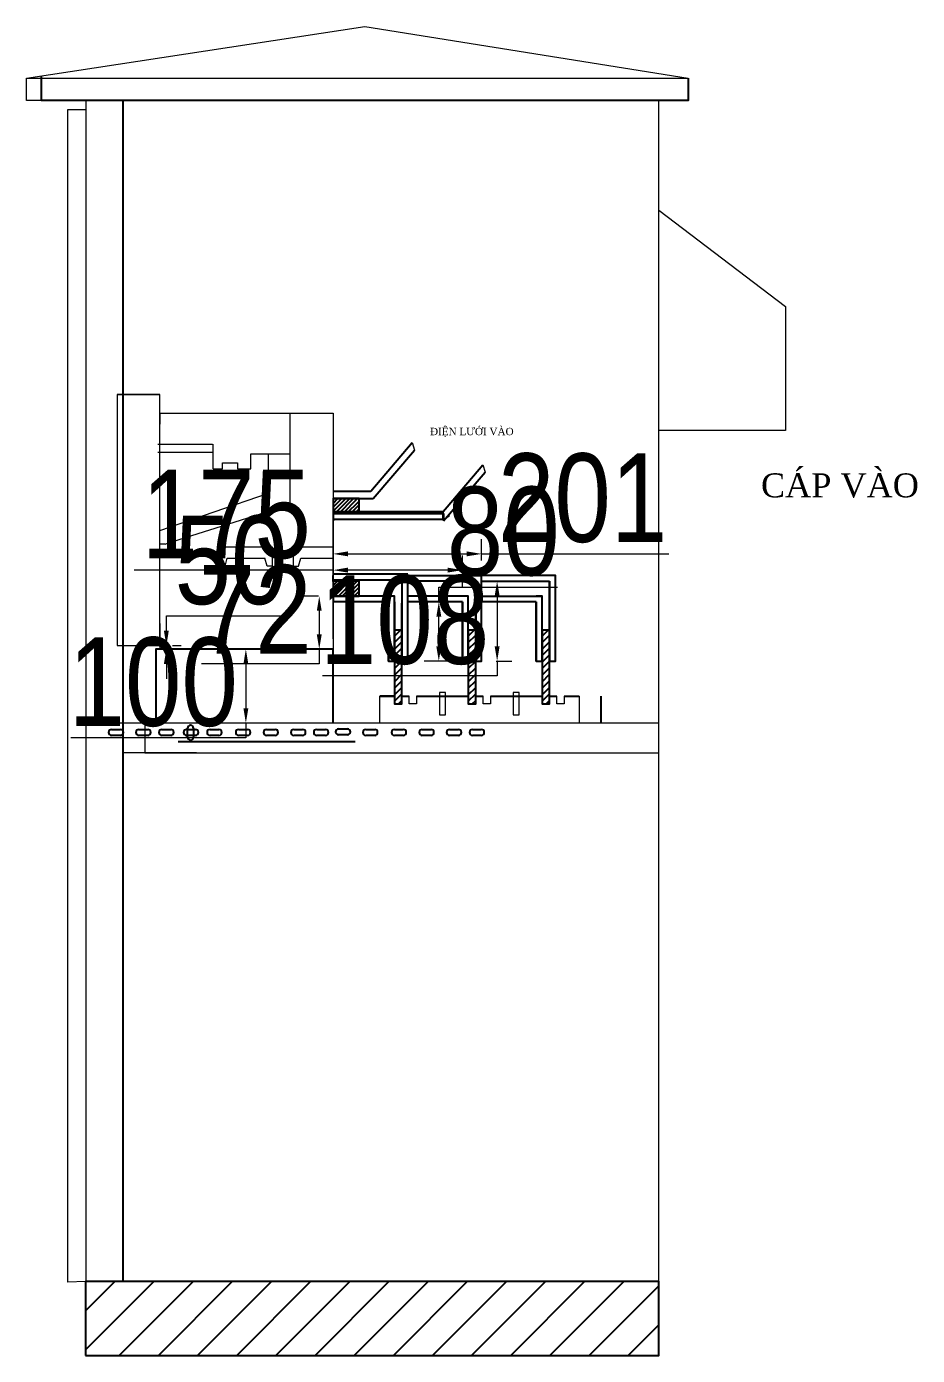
# Model space of a CAD drawing. Header units: millimetres. Extents: x 330554 to 656471, y 11007 to 130943.
# Drawn here: x 422499 to 423705, y 93531 to 95331 of the extents above; entities that cross this region are included whole.
import ezdxf

# ---------------------------------------------------------------- set-up
doc = ezdxf.new("R2010")
doc.units = ezdxf.units.MM
doc.header["$LTSCALE"] = 6
for name, color, linetype in [('KHUNGTEN', 30, 'Continuous'), ('thước đo', 3, 'Continuous'), ('đèn báo pha', 10, 'Continuous')]:
    doc.layers.add(name, color=color, linetype=linetype)
doc.layers.add('M & E', color=5, linetype='Continuous', lineweight=30)
doc.styles.get("Standard").update_dxf_attribs({"font": 'VHELVCN.TTF', "height": 120})
doc.dimstyles.new('ISO-30', dxfattribs={"dimtxt": 60, "dimasz": 20, "dimexe": 20, "dimexo": 20, "dimgap": 10, "dimtad": 1, "dimtoh": 1, "dimdec": 0, "dimrnd": 1, "dimtxsty": 'Standard', "dimcen": 25, "dimclrd": 7, "dimclre": 7, "dimadec": 0, "dimazin": 0, "dimtfac": 1, "dimtdec": 0, "dimtmove": 0, "dimatfit": 3, "dimfxl": 1, "dimlwd": 0, "dimlwe": 0, "dimarcsym": 0})

# ---------------------------------------------------------------- blocks, each defined once
blk = doc.blocks.new('*D558')
at = {"layer": 'Defpoints', "color": 0, "transparency": 16777216}
for p in [(422676.4, 94492.3), (422678.9, 94487.3), (422688, 94492.3)]:
    blk.add_point(p, dxfattribs=at)
at = {"layer": 'KHUNGTEN', "color": 7, "lineweight": 0, "transparency": 16777216}
for p, q in [((422688, 94512.3), (422688, 94532.3)), ((422688, 94532.3), (422849.2, 94532.3)), ((422688, 94487.3), (422688, 94492.3)), ((422696.4, 94492.3), (422708, 94492.3)), ((422698.9, 94487.3), (422708, 94487.3)), ((422688, 94467.3), (422688, 94447.3))]:
    blk.add_line(p, q, dxfattribs=at)
at = {"layer": 'KHUNGTEN', "color": 7, "transparency": 16777216}
for points in [[(422684.7, 94512.3), (422691.3, 94512.3), (422688, 94492.3)], [(422684.7, 94467.3), (422691.3, 94467.3), (422688, 94487.3)]]:
    blk.add_solid(points, dxfattribs=at)
at = {"layer": 'KHUNGTEN', "color": 0, "transparency": 16777216, "insert": (422775.6, 94607.5), "char_height": 120, "attachment_point": 5}
blk.add_mtext('50', dxfattribs=at)
blk = doc.blocks.new('*D559')
at = {"layer": 'Defpoints', "color": 0, "transparency": 16777216}
for p in [(422913.9, 94559.3), (422895.1, 94487.3), (422913.9, 94487.3)]:
    blk.add_point(p, dxfattribs=at)
at = {"layer": 'KHUNGTEN', "color": 7, "lineweight": 0, "transparency": 16777216}
for p, q in [((422893.9, 94559.3), (422875.1, 94559.3)), ((422895.1, 94539.3), (422895.1, 94507.3)), ((422893.9, 94487.3), (422875.1, 94487.3)), ((422895.1, 94487.3), (422895.1, 94467.3)), ((422895.1, 94467.3), (422735.5, 94467.3))]:
    blk.add_line(p, q, dxfattribs=at)
at = {"layer": 'KHUNGTEN', "color": 7, "transparency": 16777216}
for points in [[(422891.8, 94539.3), (422898.4, 94539.3), (422895.1, 94559.3)], [(422891.8, 94507.3), (422898.4, 94507.3), (422895.1, 94487.3)]]:
    blk.add_solid(points, dxfattribs=at)
at = {"layer": 'KHUNGTEN', "color": 0, "transparency": 16777216, "insert": (422808.3, 94541.3), "char_height": 120, "attachment_point": 5}
blk.add_mtext('72', dxfattribs=at)
blk = doc.blocks.new('*D562')
at = {"layer": 'Defpoints', "color": 0, "transparency": 16777216}
for p in [(422796.4, 94487.3), (422795.7, 94387.2), (422796.4, 94387.2)]:
    blk.add_point(p, dxfattribs=at)
at = {"layer": 'KHUNGTEN', "color": 7, "lineweight": 0, "transparency": 16777216}
for p, q in [((422776.4, 94487.3), (422775.7, 94487.3)), ((422795.7, 94467.3), (422795.7, 94407.2)), ((422776.4, 94387.2), (422775.7, 94387.2)), ((422795.7, 94387.2), (422795.7, 94367.2)), ((422795.7, 94367.2), (422558.7, 94367.2))]:
    blk.add_line(p, q, dxfattribs=at)
at = {"layer": 'KHUNGTEN', "color": 7, "transparency": 16777216}
for points in [[(422792.4, 94467.3), (422799, 94467.3), (422795.7, 94487.3)], [(422792.4, 94407.2), (422799, 94407.2), (422795.7, 94387.2)]]:
    blk.add_solid(points, dxfattribs=at)
at = {"layer": 'KHUNGTEN', "color": 0, "transparency": 16777216, "insert": (422670.2, 94442.5), "char_height": 120, "attachment_point": 5}
blk.add_mtext('100', dxfattribs=at)
blk = doc.blocks.new('*D563')
at = {"layer": 'Defpoints', "color": 0, "transparency": 16777216}
for p in [(423114.9, 94616.4), (422913.9, 94589.3), (423114.9, 94587.3)]:
    blk.add_point(p, dxfattribs=at)
at = {"layer": 'KHUNGTEN', "color": 7, "lineweight": 0, "transparency": 16777216}
for p, q in [((422913.9, 94609.3), (422913.9, 94636.4)), ((423114.9, 94607.3), (423114.9, 94636.4)), ((422933.9, 94616.4), (423094.9, 94616.4)), ((423114.9, 94616.4), (423368.7, 94616.4))]:
    blk.add_line(p, q, dxfattribs=at)
at = {"layer": 'KHUNGTEN', "color": 7, "transparency": 16777216}
for points in [[(422933.9, 94619.8), (422933.9, 94613.1), (422913.9, 94616.4)], [(423094.9, 94619.8), (423094.9, 94613.1), (423114.9, 94616.4)]]:
    blk.add_solid(points, dxfattribs=at)
at = {"layer": 'KHUNGTEN', "color": 0, "transparency": 16777216, "insert": (423251.8, 94691.7), "char_height": 120, "attachment_point": 5}
blk.add_mtext('201', dxfattribs=at)
blk = doc.blocks.new('*D564')
at = {"layer": 'Defpoints', "color": 0, "transparency": 16777216}
for p in [(423106.9, 94579.3), (423114.9, 94471.2), (423136, 94471.2)]:
    blk.add_point(p, dxfattribs=at)
at = {"layer": 'KHUNGTEN', "color": 7, "lineweight": 0, "transparency": 16777216}
for p, q in [((423126.9, 94579.3), (423156, 94579.3)), ((423136, 94559.3), (423136, 94491.2)), ((423134.9, 94471.2), (423156, 94471.2)), ((423136, 94471.2), (423136, 94451.2)), ((423136, 94451.2), (422899.3, 94451.2))]:
    blk.add_line(p, q, dxfattribs=at)
at = {"layer": 'KHUNGTEN', "color": 7, "transparency": 16777216}
for points in [[(423132.7, 94559.3), (423139.4, 94559.3), (423136, 94579.3)], [(423132.7, 94491.2), (423139.4, 94491.2), (423136, 94471.2)]]:
    blk.add_solid(points, dxfattribs=at)
at = {"layer": 'KHUNGTEN', "color": 0, "transparency": 16777216, "insert": (423010.7, 94526.5), "char_height": 120, "attachment_point": 5}
blk.add_mtext('108', dxfattribs=at)
blk = doc.blocks.new('*D565')
at = {"layer": 'Defpoints', "color": 0, "transparency": 16777216}
for p in [(423057, 94551.3), (423088.9, 94551.3), (423088.9, 94471.2)]:
    blk.add_point(p, dxfattribs=at)
at = {"layer": 'KHUNGTEN', "color": 7, "lineweight": 0, "transparency": 16777216}
for p, q in [((423057, 94551.3), (423057, 94571.3)), ((423057, 94571.3), (423217.6, 94571.3)), ((423068.9, 94551.3), (423037, 94551.3)), ((423057, 94491.2), (423057, 94531.3)), ((423068.9, 94471.2), (423037, 94471.2))]:
    blk.add_line(p, q, dxfattribs=at)
at = {"layer": 'KHUNGTEN', "color": 7, "transparency": 16777216}
for points in [[(423053.7, 94531.3), (423060.4, 94531.3), (423057, 94551.3)], [(423053.7, 94491.2), (423060.4, 94491.2), (423057, 94471.2)]]:
    blk.add_solid(points, dxfattribs=at)
at = {"layer": 'KHUNGTEN', "color": 0, "transparency": 16777216, "insert": (423144.3, 94646.5), "char_height": 120, "attachment_point": 5}
blk.add_mtext('80', dxfattribs=at)
blk = doc.blocks.new('*D566')
at = {"layer": 'Defpoints', "color": 0, "transparency": 16777216}
for p in [(422913.9, 94594.4), (422913.9, 94559.3), (423088.9, 94551.3)]:
    blk.add_point(p, dxfattribs=at)
at = {"layer": 'KHUNGTEN', "color": 7, "lineweight": 0, "transparency": 16777216}
for p, q in [((422913.9, 94579.3), (422913.9, 94614.4)), ((423088.9, 94571.3), (423088.9, 94614.4)), ((422913.9, 94594.4), (422644.5, 94594.4)), ((423068.9, 94594.4), (422933.9, 94594.4))]:
    blk.add_line(p, q, dxfattribs=at)
at = {"layer": 'KHUNGTEN', "color": 7, "transparency": 16777216}
for points in [[(422933.9, 94597.8), (422933.9, 94591.1), (422913.9, 94594.4)], [(423068.9, 94597.8), (423068.9, 94591.1), (423088.9, 94594.4)]]:
    blk.add_solid(points, dxfattribs=at)
at = {"layer": 'KHUNGTEN', "color": 0, "transparency": 16777216, "insert": (422769.2, 94669.7), "char_height": 120, "attachment_point": 5}
blk.add_mtext('175', dxfattribs=at)

msp = doc.modelspace()

# ---------------------------------------------------------------- hatches: boundary and pattern name
at = {"layer": 'M & E', "lineweight": -2, "ltscale": 8}
h = msp.add_hatch(dxfattribs=at)
h.set_pattern_fill('ANSI31', color=256, scale=50, style=0)
h.set_pattern_definition([(45, (95767.809, 102253.447), (-4.41941738, 4.41941738), [])])
h.paths.add_polyline_path([(423196.95, 94413.212), (423206.95, 94413.212), (423206.95, 94513.242), (423196.95, 94513.242)])
at = {"layer": 'thước đo', "linetype": 'ByBlock', "ltscale": 8}
h = msp.add_hatch(dxfattribs=at)
h.set_pattern_fill('ANSI31', color=0, scale=300, style=0)
h.set_pattern_definition([(45, (185046.19, 88131.157), (-26.516504, 26.516504), [])])
h.paths.add_polyline_path([(422578.691, 93530.685), (423354.929, 93530.685), (423354.929, 93630.685), (422578.691, 93630.685)])
at = {"layer": 'đèn báo pha', "ltscale": 8}
h = msp.add_hatch(dxfattribs=at)
h.set_pattern_fill('ANSI31', color=256, scale=30, style=0)
h.set_pattern_definition([(45, (364332.4495, 129351.2514), (-2.65165043, 2.65165043), [])])
h.paths.add_polyline_path([(422913.95, 94559.251), (422948.95, 94559.251), (422948.95, 94579.251), (422913.95, 94579.251)])
h.paths.add_polyline_path([(422913.95, 94671.251), (422948.95, 94671.251), (422948.95, 94691.251), (422913.95, 94691.251)])
h = msp.add_hatch(dxfattribs=at)
h.set_pattern_fill('ANSI31', color=256, scale=50, style=0)
h.set_pattern_definition([(45, (95567.809, 102253.447), (-4.41941738, 4.41941738), [])])
h.paths.add_polyline_path([(422996.95, 94413.212), (423006.95, 94413.212), (423006.95, 94513.242), (422996.95, 94513.242)])
h = msp.add_hatch(dxfattribs=at)
h.set_pattern_fill('ANSI31', color=2, scale=50, style=0)
h.set_pattern_definition([(45, (95667.809, 102253.447), (-4.41941738, 4.41941738), [])])
h.paths.add_polyline_path([(423096.95, 94413.212), (423106.95, 94413.212), (423106.95, 94513.242), (423096.95, 94513.242)])

# ---------------------------------------------------------------- linework, layer by layer
at = {"linetype": 'ByBlock', "lineweight": 18, "ltscale": 8}
for p, q in [((422678.95, 94807.251), (422913.95, 94807.251)), ((422678.95, 94807.251), (422678.95, 94792.251)), ((422678.95, 94807.251), (422913.95, 94807.251)), ((422826.45, 94807.251), (422855.45, 94807.251)), ((422855.45, 94807.251), (422855.45, 94682.751)), ((422913.95, 94807.251), (422913.95, 94487.251)), ((422676.45, 94765.251), (422750.45, 94765.251)), ((422676.45, 94754.251), (422750.45, 94754.251)), ((422751.45, 94731.751), (422751.45, 94765.251)), ((422763.95, 94731.751), (422763.95, 94739.751)), ((422763.95, 94739.751), (422784.45, 94739.751)), ((422784.45, 94739.751), (422784.45, 94731.751)), ((422802.45, 94731.751), (422802.45, 94751.751)), ((422802.45, 94751.751), (422855.45, 94751.751)), ((422826.45, 94698.751), (422826.45, 94751.751)), ((422751.45, 94731.751), (422763.95, 94731.751)), ((422784.45, 94731.751), (422802.45, 94731.751)), ((422678.95, 94648.251), (422826.45, 94698.751)), ((422855.45, 94682.751), (422687.95, 94630.251)), ((422913.95, 94562.251), (422913.95, 94671.251)), ((422678.95, 94522.251), (422678.95, 94648.251)), ((422686.45, 94629.751), (422678.95, 94629.751)), ((422686.45, 94629.751), (422687.95, 94630.251)), ((422760.45, 94625.751), (422831.45, 94625.751)), ((422760.45, 94625.751), (422760.45, 94599.751)), ((422767.45, 94599.751), (422770.45, 94610.751)), ((422770.45, 94610.751), (422821.45, 94610.751)), ((422824.45, 94599.751), (422821.45, 94610.751)), ((422831.45, 94625.751), (422831.45, 94599.751)), ((422859.95, 94625.751), (422859.95, 94599.751)), ((422859.95, 94625.751), (422913.95, 94625.751)), ((422866.95, 94599.751), (422869.95, 94610.751)), ((422869.95, 94610.751), (422913.95, 94610.751)), ((422760.45, 94599.751), (422767.45, 94599.751)), ((422831.45, 94599.751), (422824.45, 94599.751)), ((422859.95, 94599.751), (422866.95, 94599.751)), ((422948.95, 94579.251), (422913.95, 94579.251)), ((422913.95, 94501.251), (422913.95, 94559.251)), ((422913.95, 94559.251), (422948.95, 94559.251)), ((422913.95, 94559.251), (422913.95, 94546.251)), ((422678.95, 94522.251), (422678.95, 94502.251)), ((422678.95, 94522.251), (422678.95, 94487.251)), ((422678.95, 94487.251), (422913.95, 94487.251))]:
    msp.add_line(p, q, dxfattribs=at)
msp.add_lwpolyline([(422678.95, 94502.251), (422678.95, 94487.251), (422913.95, 94487.251)], dxfattribs=at)
at = {"layer": 'M & E', "lineweight": -2, "ltscale": 8}
for p, q in [((423214.95, 94587.251), (423114.95, 94587.251)), ((423114.95, 94579.251), (423206.95, 94579.251)), ((423206.95, 94511.22), (423206.95, 94579.251)), ((423214.95, 94471.212), (423214.95, 94587.251)), ((423114.95, 94559.251), (423196.95, 94559.251)), ((422996.95, 94551.251), (422996.95, 94511.212)), ((423014.95, 94471.212), (423014.95, 94551.251)), ((423188.95, 94551.251), (423114.95, 94551.251)), ((423014.95, 94423.212), (423014.95, 94423.82))]:
    msp.add_line(p, q, dxfattribs=at)
for points in [[(423206.95, 94579.251), (423206.95, 94471.212), (423214.95, 94471.212), (423214.95, 94587.251), (423206.95, 94587.251)], [(423188.95, 94551.251), (423188.95, 94471.212), (423196.95, 94471.212), (423196.95, 94559.251), (423188.95, 94559.251)], [(422988.95, 94471.212), (422988.95, 94551.251)], [(422996.95, 94551.251), (422996.95, 94511.212)], [(423188.95, 94471.212), (423188.95, 94551.251)], [(422988.95, 94423.212), (422988.95, 94423.82)]]:
    msp.add_lwpolyline(points, dxfattribs=at)
msp.add_lwpolyline([(423196.95, 94413.212), (423206.95, 94413.212), (423206.95, 94513.242), (423196.95, 94513.242)], close=True, dxfattribs=at)
at = {"layer": 'thước đo', "color": 7, "lineweight": 18, "ltscale": 8}
for p, q in [((422498.691, 95260.685), (422956.81, 95330.685)), ((422956.81, 95330.685), (423394.929, 95260.685)), ((422498.691, 95230.685), (422498.691, 95260.685)), ((422498.691, 95260.685), (423394.929, 95260.685)), ((422518.691, 95230.685), (422498.691, 95230.685)), ((422554.699, 93630.09), (422554.699, 95218.401)), ((422554.699, 95218.401), (422578.929, 95218.401)), ((423354.929, 95081.828), (423526.497, 94951.415)), ((423526.497, 94951.415), (423526.497, 94783.328)), ((422621.45, 94832.251), (422678.95, 94832.251)), ((423526.497, 94783.328), (423354.929, 94783.328)), ((423021.09, 94767.084), (423024.08, 94757.084)), ((423116.595, 94737.084), (423119.584, 94727.084)), ((423067.818, 94665.925), (423071.318, 94668.425)), ((423071.318, 94668.425), (423067.818, 94665.925)), ((422996.95, 94513.212), (422996.95, 94413.212)), ((423096.95, 94513.212), (423096.95, 94413.212)), ((423196.95, 94513.212), (423196.95, 94413.212)), ((423006.95, 94387.212), (422579.029, 94387.212)), ((422658.929, 94346.993), (422628.929, 94346.993)), ((422728.929, 94346.993), (422658.929, 94346.993)), ((422578.691, 93630.685), (422554.699, 93630.09))]:
    msp.add_line(p, q, dxfattribs=at)
at = {"layer": 'thước đo', "color": 0, "linetype": 'ByBlock', "ltscale": 8}
for p, q in [((422518.691, 95230.685), (422518.691, 95263.741)), ((422558.691, 95230.685), (422518.691, 95230.685)), ((422913.95, 94671.251), (422913.95, 94661.251)), ((422913.95, 94579.251), (422913.95, 94587.251))]:
    msp.add_line(p, q, dxfattribs=at)
at = {"layer": 'thước đo', "color": 0, "linetype": 'Continuous', "ltscale": 8}
msp.add_line((422913.95, 94559.251), (422913.95, 94551.251), dxfattribs=at)
at = {"layer": 'thước đo', "color": 8, "linetype": 'ByBlock', "ltscale": 8}
for p, q in [((422996.95, 94423.82), (422976.95, 94423.82)), ((422976.95, 94423.82), (422996.95, 94423.82)), ((423006.95, 94423.82), (423016.95, 94423.82)), ((423026.95, 94423.82), (423096.95, 94423.82)), ((423106.95, 94423.82), (423116.95, 94423.82)), ((423126.95, 94423.82), (423196.95, 94423.82)), ((423206.95, 94423.82), (423216.95, 94423.82)), ((423226.95, 94423.82), (423246.95, 94423.82)), ((423276.95, 94387.212), (423276.95, 94423.82)), ((423276.95, 94386.605), (423276.95, 94423.212)), ((422613.818, 94378.602), (422625.818, 94378.602)), ((422650.865, 94378.602), (422662.865, 94378.602)), ((422681.918, 94378.602), (422693.918, 94378.602)), ((422715.32, 94378.602), (422727.32, 94378.602)), ((422716.772, 94368.258), (422716.772, 94380.258)), ((422724.772, 94380.258), (422724.772, 94368.258)), ((422747.185, 94378.602), (422759.185, 94378.602)), ((422786, 94378.602), (422798, 94378.602)), ((422823.531, 94378.602), (422835.531, 94378.602)), ((422860.577, 94378.602), (422872.577, 94378.602)), ((422891.631, 94378.602), (422903.631, 94378.602)), ((422921.219, 94379.347), (422933.219, 94379.347)), ((422958.149, 94378.602), (422970.149, 94378.602)), ((422996.964, 94378.602), (423008.964, 94378.602)), ((423034.495, 94378.602), (423046.495, 94378.602)), ((423071.541, 94378.602), (423083.541, 94378.602)), ((423102.595, 94378.602), (423114.595, 94378.602)), ((422625.818, 94370.602), (422613.818, 94370.602)), ((422662.865, 94370.602), (422650.865, 94370.602)), ((422693.918, 94370.602), (422681.918, 94370.602)), ((422727.32, 94370.602), (422715.32, 94370.602)), ((422759.185, 94370.602), (422747.185, 94370.602)), ((422798, 94370.602), (422786, 94370.602)), ((422835.531, 94370.602), (422823.531, 94370.602)), ((422872.577, 94370.602), (422860.577, 94370.602)), ((422903.631, 94370.602), (422891.631, 94370.602)), ((422933.219, 94371.347), (422921.219, 94371.347)), ((422970.149, 94370.602), (422958.149, 94370.602)), ((423008.964, 94370.602), (422996.964, 94370.602)), ((423046.495, 94370.602), (423034.495, 94370.602)), ((423083.541, 94370.602), (423071.541, 94370.602)), ((423114.595, 94370.602), (423102.595, 94370.602))]:
    msp.add_line(p, q, dxfattribs=at)
at = {"layer": 'thước đo', "color": 0, "linetype": 'ByBlock', "ltscale": 8}
msp.add_lwpolyline([(423394.929, 95260.685), (423394.929, 95230.685), (422518.691, 95230.685), (422518.691, 95263.741)], dxfattribs=at)
at = {"layer": 'thước đo', "color": 7, "lineweight": 18, "ltscale": 8}
for points in [[(422578.929, 93630.685), (423354.929, 93630.685), (423354.929, 95230.685), (422578.929, 95230.685)], [(422621.45, 94492.251), (422678.95, 94492.251), (422678.95, 94832.251), (422621.45, 94832.251)], [(423057.95, 94398.536), (423065.95, 94398.536), (423065.95, 94428.536), (423057.95, 94428.536)], [(423157.95, 94398.536), (423165.95, 94398.536), (423165.95, 94428.536), (423157.95, 94428.536)], [(422658.929, 94346.993), (423354.929, 94346.993), (423354.929, 94387.212), (422658.929, 94387.212)]]:
    msp.add_lwpolyline(points, close=True, dxfattribs=at)
at = {"layer": 'thước đo', "color": 8, "linetype": 'ByBlock', "ltscale": 8}
for points in [[(422913.95, 94386.612), (422913.95, 94487.251), (422673.95, 94487.251), (422673.95, 94386.612)], [(422996.95, 94423.212), (422996.95, 94413.212), (423006.95, 94413.212), (423006.95, 94423.212)], [(423096.95, 94423.212), (423096.95, 94413.212), (423106.95, 94413.212), (423106.95, 94423.212)], [(423196.95, 94423.212), (423196.95, 94413.212), (423206.95, 94413.212), (423206.95, 94423.212)], [(422703.95, 94362.212), (422943.95, 94362.212)]]:
    msp.add_lwpolyline(points, dxfattribs=at)
at = {"layer": 'thước đo', "color": 7, "lineweight": 18, "ltscale": 8}
for points in [[(423226.95, 94423.82), (423246.95, 94423.82), (423246.95, 94387.212), (422976.95, 94387.212), (422976.95, 94423.82), (422996.95, 94423.82)], [(423006.95, 94423.82), (423006.95, 94413.212), (422996.95, 94413.212), (422996.95, 94423.82)], [(423006.95, 94423.82), (423016.95, 94423.82)], [(423026.95, 94423.82), (423026.95, 94413.212), (423016.95, 94413.212), (423016.95, 94423.82)], [(423026.95, 94423.82), (423096.95, 94423.82)], [(423106.95, 94423.82), (423106.95, 94413.212), (423096.95, 94413.212), (423096.95, 94423.82)], [(423106.95, 94423.82), (423106.95, 94413.212), (423096.95, 94413.212), (423096.95, 94423.82)], [(423106.95, 94423.82), (423116.95, 94423.82)], [(423126.95, 94423.82), (423126.95, 94413.212), (423116.95, 94413.212), (423116.95, 94423.82)], [(423126.95, 94423.82), (423196.95, 94423.82)], [(423206.95, 94423.82), (423206.95, 94413.212), (423196.95, 94413.212), (423196.95, 94423.82)], [(423206.95, 94423.82), (423206.95, 94413.212), (423196.95, 94413.212), (423196.95, 94423.82)], [(423206.95, 94423.82), (423216.95, 94423.82)], [(423226.95, 94423.82), (423226.95, 94413.212), (423216.95, 94413.212), (423216.95, 94423.82)]]:
    msp.add_lwpolyline(points, dxfattribs=at)
at = {"layer": 'thước đo', "color": 0, "linetype": 'ByBlock', "ltscale": 8}
msp.add_lwpolyline([(422578.691, 93530.685), (423354.929, 93530.685), (423354.929, 93630.685), (422578.691, 93630.685)], close=True, dxfattribs=at)
at = {"layer": 'thước đo', "color": 8, "linetype": 'ByBlock', "ltscale": 8}
for centre, start, end in [((422613.818, 94374.602), 90, 270), ((422625.818, 94374.602), 270, 90), ((422650.865, 94374.602), 90, 270), ((422662.865, 94374.602), 270, 90), ((422681.918, 94374.602), 90, 270), ((422693.918, 94374.602), 270, 90), ((422715.32, 94374.602), 90, 270), ((422720.772, 94380.258), 0, 180), ((422727.32, 94374.602), 270, 90), ((422747.185, 94374.602), 90, 270), ((422759.185, 94374.602), 270, 90), ((422786, 94374.602), 90, 270), ((422798, 94374.602), 270, 90), ((422823.531, 94374.602), 90, 270), ((422835.531, 94374.602), 270, 90), ((422860.577, 94374.602), 90, 270), ((422872.577, 94374.602), 270, 90), ((422891.631, 94374.602), 90, 270), ((422903.631, 94374.602), 270, 90), ((422921.219, 94375.347), 90, 270), ((422933.219, 94375.347), 270, 90), ((422958.149, 94374.602), 90, 270), ((422970.149, 94374.602), 270, 90), ((422996.964, 94374.602), 90, 270), ((423008.964, 94374.602), 270, 90), ((423034.495, 94374.602), 90, 270), ((423046.495, 94374.602), 270, 90), ((423071.541, 94374.602), 90, 270), ((423083.541, 94374.602), 270, 90), ((423102.595, 94374.602), 90, 270), ((423114.595, 94374.602), 270, 90), ((422720.772, 94368.258), 180, 0)]:
    msp.add_arc(centre, 4, start, end, dxfattribs=at)
at = {"layer": 'đèn báo pha', "color": 1, "ltscale": 8}
msp.add_line((422628.929, 95230.685), (422628.929, 93630.685), dxfattribs=at)
at = {"layer": 'đèn báo pha', "ltscale": 8}
for p, q in [((422965.04, 94701.251), (423021.09, 94767.084)), ((422968.029, 94691.251), (423024.08, 94757.084)), ((423060.544, 94671.251), (423116.595, 94737.084)), ((423063.534, 94661.251), (423119.584, 94727.084)), ((422913.95, 94701.251), (422965.04, 94701.251)), ((422913.95, 94691.251), (422968.029, 94691.251)), ((422948.95, 94671.251), (423063.029, 94671.251)), ((423063.534, 94671.251), (423063.534, 94661.251)), ((422913.95, 94589.251), (423014.95, 94589.251)), ((422913.95, 94581.251), (423006.95, 94581.251)), ((422996.95, 94559.251), (422913.95, 94559.251)), ((422988.95, 94551.251), (422913.95, 94551.251)), ((422988.95, 94551.251), (422913.95, 94551.251)), ((423006.95, 94423.25), (423006.95, 94549.651))]:
    msp.add_line(p, q, dxfattribs=at)
at = {"layer": 'đèn báo pha', "color": 2, "ltscale": 8}
for p, q in [((423014.95, 94587.251), (423114.95, 94587.251)), ((423106.95, 94579.251), (423014.95, 94579.251)), ((423096.95, 94559.251), (423014.95, 94559.251)), ((423096.95, 94471.212), (423096.95, 94559.251)), ((423088.95, 94551.251), (423014.95, 94551.251)), ((423106.95, 94511.22), (423106.95, 94551.251)), ((423114.95, 94471.212), (423114.95, 94551.251))]:
    msp.add_line(p, q, dxfattribs=at)
at = {"layer": 'đèn báo pha', "ltscale": 8}
for points in [[(422913.95, 94671.251), (422948.95, 94671.251), (422948.95, 94691.251), (422913.95, 94691.251)], [(422913.95, 94663.251), (423063.029, 94663.251), (423063.029, 94673.251), (422913.95, 94673.251)], [(422913.95, 94559.251), (422948.95, 94559.251), (422948.95, 94579.251), (422913.95, 94579.251)], [(422996.95, 94413.212), (423006.95, 94413.212), (423006.95, 94513.242), (422996.95, 94513.242)]]:
    msp.add_lwpolyline(points, close=True, dxfattribs=at)
for points in [[(423006.95, 94579.251), (423006.95, 94471.212), (423014.95, 94471.212), (423014.95, 94587.251), (423006.95, 94587.251)], [(422988.95, 94551.251), (422988.95, 94471.212), (422996.95, 94471.212), (422996.95, 94559.251), (422988.95, 94559.251)]]:
    msp.add_lwpolyline(points, dxfattribs=at)
at = {"layer": 'đèn báo pha', "color": 2, "ltscale": 8}
for points in [[(423106.95, 94579.251), (423106.95, 94471.212), (423114.95, 94471.212), (423114.95, 94587.251), (423106.95, 94587.251)], [(423088.95, 94551.251), (423088.95, 94471.212), (423096.95, 94471.212), (423096.95, 94559.251), (423088.95, 94559.251)], [(423088.95, 94471.212), (423088.95, 94551.251)]]:
    msp.add_lwpolyline(points, dxfattribs=at)
msp.add_lwpolyline([(423096.95, 94413.212), (423106.95, 94413.212), (423106.95, 94513.242), (423096.95, 94513.242)], close=True, dxfattribs=at)

# ---------------------------------------------------------------- texts
at = {"ltscale": 8, "insert": (423101.742, 94780.937), "char_height": 10, "width": 900, "attachment_point": 5}
msp.add_mtext('{\\fTimes New Roman|b0|i0|c0|p18;ĐIỆN LƯỚI VÀO}', dxfattribs=at)
at = {"linetype": 'ByBlock', "lineweight": 18, "ltscale": 8, "insert": (423493.389, 94725.508), "char_height": 32.4648, "width": 3213.16342, "attachment_point": 1}
msp.add_mtext('{\\fTimes New Roman|b0|i0|c0|p18;CÁP VÀO}', dxfattribs=at)

# ---------------------------------------------------------------- dimensions: what is measured, and where the dimension line sits
at = {"layer": 'KHUNGTEN'}
for base, p1, p2, picture, middle in [((423114.95, 94616.447), (422913.95, 94589.251), (423114.95, 94587.251), '*D563', (423251.83, 94691.727)), ((422913.95, 94594.447), (423088.95, 94551.251), (422913.95, 94559.251), '*D566', (422769.23, 94669.727))]:
    dim = msp.add_linear_dim(base=base, p1=p1, p2=p2, dimstyle='ISO-30', override={"dimtxt": 50, "dimgap": 14, "dimfxl": 15}, dxfattribs=at)
    dim.commit()
    dim.dimension.update_dxf_attribs({"geometry": picture, "text_midpoint": middle})
for base, p1, p2, picture, middle in [((423057.046, 94551.251), (423088.95, 94471.212), (423088.95, 94551.251), '*D565', (423144.326, 94646.531)), ((422895.116, 94487.251), (422913.95, 94559.251), (422913.95, 94487.251), '*D559', (422808.316, 94541.251)), ((423136.046, 94471.212), (423106.95, 94579.251), (423114.95, 94471.212), '*D564', (423010.686, 94526.492)), ((422795.707, 94387.212), (422796.45, 94487.251), (422796.45, 94387.212), '*D562', (422670.187, 94442.492))]:
    dim = msp.add_linear_dim(base=base, p1=p1, p2=p2, angle=90, dimstyle='ISO-30', override={"dimtxt": 50, "dimgap": 14, "dimfxl": 15}, dxfattribs=at)
    dim.commit()
    dim.dimension.update_dxf_attribs({"geometry": picture, "text_midpoint": middle})
dim = msp.add_linear_dim(base=(422687.998, 94492.251), p1=(422678.95, 94487.251), p2=(422676.45, 94492.251), angle=90, text='50', dimstyle='ISO-30', override={"dimtxt": 50, "dimgap": 14, "dimfxl": 15}, dxfattribs=at)
dim.commit()
dim.dimension.update_dxf_attribs({"geometry": '*D558', "text_midpoint": (422775.598, 94607.531)})

doc.saveas('drawing.dxf')
